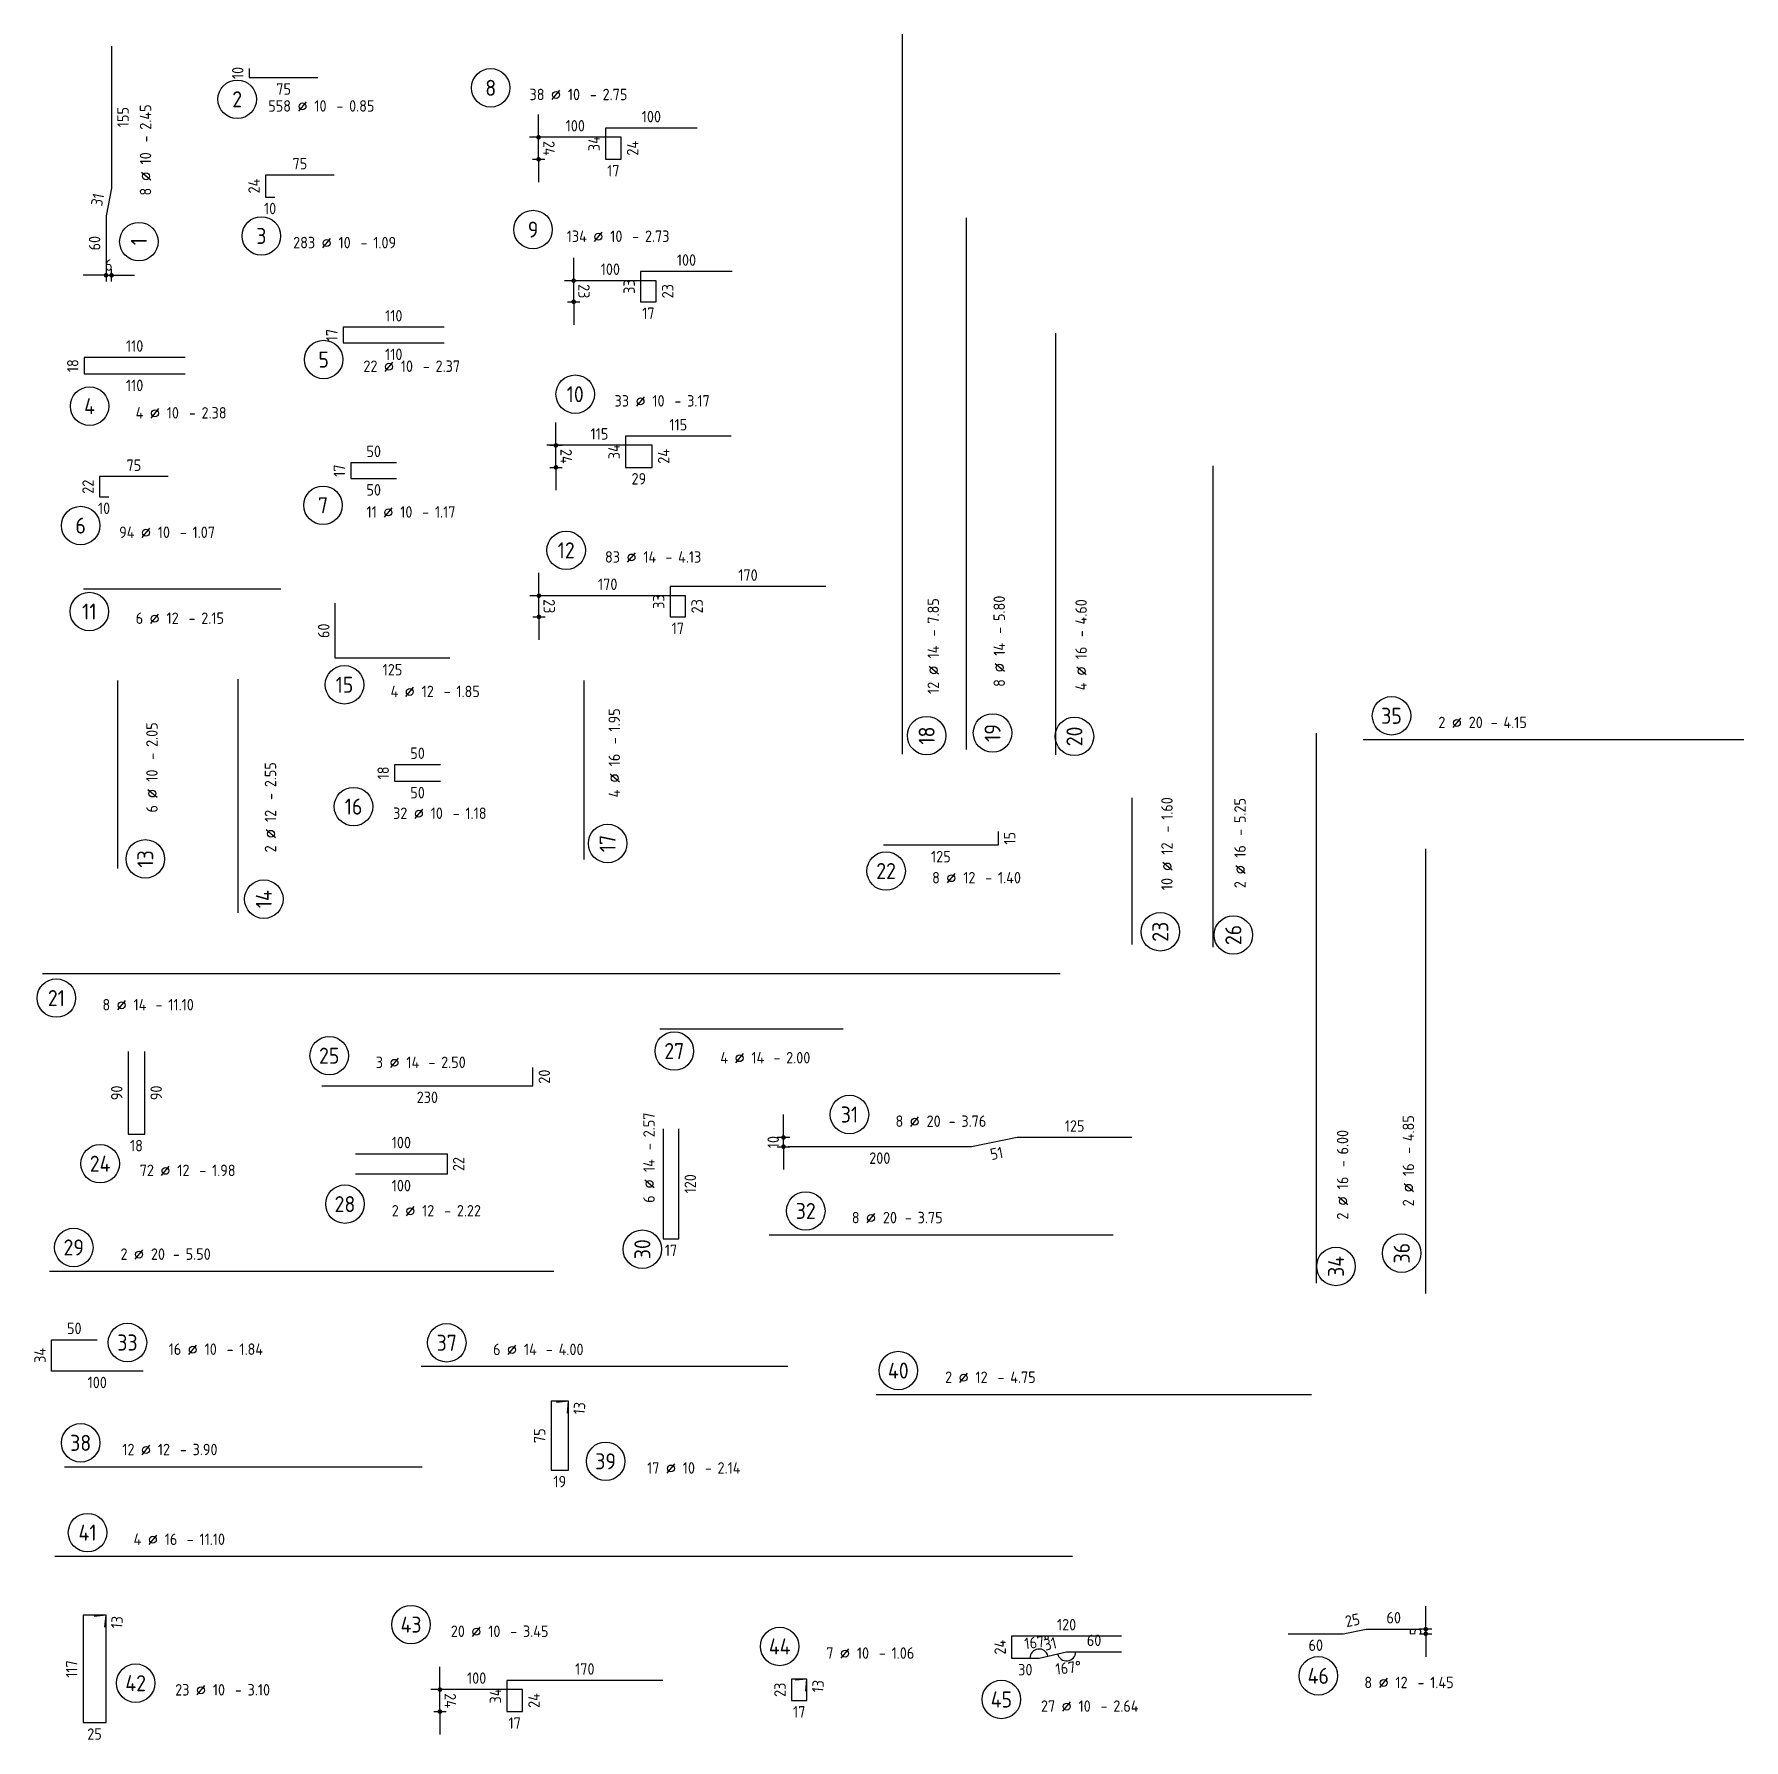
# Model space of a CAD drawing. Extents: x -19 to 96, y 0 to 49.
# Drawn here: x 77.69 to 96.34, y 23.02 to 41.62 of the extents above; entities that cross this region are included whole.
import ezdxf
from ezdxf.enums import TextEntityAlignment as Align

# ---------------------------------------------------------------- set-up
doc = ezdxf.new("R2010")
doc.units = 0
doc.header["$LTSCALE"] = 0.5
doc.linetypes.add('AUSGEZOGEN', pattern=[1000.01, 1000, 0.01])
doc.linetypes.add('HIDDEN', pattern=[0.375, 0.25, -0.125])
for name, color, linetype in [('MASSE', 7, 'Continuous'), ('RND', 7, 'Continuous'), ('RND_BILD', 7, 'Continuous'), ('VERDECKT', 7, 'Continuous')]:
    doc.layers.add(name, color=color, linetype=linetype)
doc.layers.add('NOPLOT', color=7, linetype='Continuous', plot=False)
doc.styles.add('txt', font='isocp.shx')
doc.dimstyles.new('DOT_I', dxfattribs={"dimscale": 0.5, "dimtxt": 0.25, "dimasz": 0.25, "dimexe": 0.1, "dimexo": 0.3, "dimgap": 0.1, "dimtad": 1, "dimdec": 3, "dimzin": 3, "dimtxsty": 'txt', "dimblk": 'DOT', "dimblk1": 'DOT', "dimblk2": 'DOT', "dimsah": 1, "dimcen": 0.1, "dimse1": 1, "dimse2": 1, "dimazin": 0, "dimtfac": 1, "dimtdec": 4, "dimtix": 1, "dimtmove": 2, "dimatfit": 3, "dimfxl": 0, "dimtvp": 1, "dimtolj": 1, "dimtzin": 0, "dimarcsym": 0})

# ---------------------------------------------------------------- blocks, each defined once
blk = doc.blocks.new('RND_AUSZ')
at = {"layer": 'RND', "color": 7, "linetype": 'Continuous'}
blk.add_line((1.341, 0.262), (1.509, 0.466), dxfattribs=at)
at = {"layer": 'RND', "color": 1, "linetype": 'Continuous'}
blk.add_circle((0, 0.52), 0.42, dxfattribs=at)
at = {"layer": 'RND', "color": 7, "linetype": 'Continuous'}
blk.add_circle((1.425, 0.364), 0.075, dxfattribs=at)
at = {"layer": 'RND', "color": 7, "linetype": 'Continuous', "style": 'txt'}
blk.add_text('-', height=0.25, dxfattribs=at).set_placement((2.163, 0.25))
for tag, p in [('WIEOFT', (-0.536, 0.25)), ('STK', (1.174, 0.25))]:
    blk.add_attdef(tag, text='', height=0.25, dxfattribs=at).set_placement(p, align=Align.RIGHT)
at = {"layer": 'RND', "color": 1, "linetype": 'Continuous', "style": 'txt'}
blk.add_attdef('POS', text='', height=0.35, dxfattribs=at).set_placement((0, 0.52), align=Align.MIDDLE)
at = {"layer": 'RND', "color": 7, "linetype": 'Continuous', "style": 'txt'}
for tag, p in [('DS', (1.683, 0.25)), ('LANG', (2.441, 0.25)), ('TEXT', (3.669, 0.25))]:
    blk.add_attdef(tag, p, '', height=0.25, dxfattribs=at)
blk = doc.blocks.new('DOT')
at = {"layer": 'MASSE', "color": 7, "linetype": 'Continuous'}
for p, q in [((0, 0), (-1, 0)), ((0, 0.54), (0, -0.54))]:
    blk.add_line(p, q, dxfattribs=at)
at = {"layer": 'MASSE', "color": 7, "linetype": 'Continuous', "const_width": 0.2}
blk.add_lwpolyline([(-0.1, 0, 1), (0.1, 0, 1)], format="xyb", close=True, dxfattribs=at)
blk = doc.blocks.new('*D90')
at = {"layer": 'Defpoints', "color": 0, "linetype": 'AUSGEZOGEN', "transparency": 16777216}
for p in [(83.195, 40.495), (83.195, 40.495), (83.095, 40.255)]:
    blk.add_point(p, dxfattribs=at)
at = {"layer": 'RND', "color": 0, "linetype": 'AUSGEZOGEN', "lineweight": -2, "transparency": 16777216}
for p, q in [((83.195, 40.62), (83.195, 40.745)), ((83.195, 40.255), (83.195, 40.495)), ((83.195, 40.13), (83.195, 40.005))]:
    blk.add_line(p, q, dxfattribs=at)
at = {"layer": 'RND', "color": 0, "linetype": 'AUSGEZOGEN', "lineweight": -2, "transparency": 16777216, "xscale": 0.125, "yscale": 0.125, "zscale": 0.125}
for p, rotation in [((83.195, 40.495), 270.0000055827327), ((83.195, 40.255), 90.00000558273267)]:
    blk.add_blockref('DOT', p, dxfattribs=dict(at, rotation=rotation))
at = {"layer": 'RND', "color": 0, "linetype": 'AUSGEZOGEN', "transparency": 16777216, "insert": (83.308, 40.375), "char_height": 0.125, "attachment_point": 5, "rotation": 270, "style": 'txt'}
blk.add_mtext('\\A1;24', dxfattribs=at)
blk = doc.blocks.new('*D91')
at = {"layer": 'Defpoints', "color": 0, "linetype": 'AUSGEZOGEN', "transparency": 16777216}
for p in [(83.578, 38.931), (83.578, 38.931), (83.478, 38.701)]:
    blk.add_point(p, dxfattribs=at)
at = {"layer": 'RND', "color": 0, "linetype": 'AUSGEZOGEN', "lineweight": -2, "transparency": 16777216}
for p, q in [((83.578, 39.056), (83.578, 39.181)), ((83.578, 38.701), (83.578, 38.931)), ((83.578, 38.576), (83.578, 38.451))]:
    blk.add_line(p, q, dxfattribs=at)
at = {"layer": 'RND', "color": 0, "linetype": 'AUSGEZOGEN', "lineweight": -2, "transparency": 16777216, "xscale": 0.125, "yscale": 0.125, "zscale": 0.125}
for p, rotation in [((83.578, 38.931), 270.0000055827327), ((83.578, 38.701), 90.00000558273267)]:
    blk.add_blockref('DOT', p, dxfattribs=dict(at, rotation=rotation))
at = {"layer": 'RND', "color": 0, "linetype": 'AUSGEZOGEN', "transparency": 16777216, "insert": (83.69, 38.816), "char_height": 0.125, "attachment_point": 5, "rotation": 270, "style": 'txt'}
blk.add_mtext('\\A1;23', dxfattribs=at)
blk = doc.blocks.new('*D92')
at = {"layer": 'Defpoints', "color": 0, "linetype": 'AUSGEZOGEN', "transparency": 16777216}
for p in [(83.199, 35.495), (83.199, 35.495), (83.099, 35.265)]:
    blk.add_point(p, dxfattribs=at)
at = {"layer": 'RND', "color": 0, "linetype": 'AUSGEZOGEN', "lineweight": -2, "transparency": 16777216}
for p, q in [((83.199, 35.62), (83.199, 35.745)), ((83.199, 35.265), (83.199, 35.495)), ((83.199, 35.14), (83.199, 35.015))]:
    blk.add_line(p, q, dxfattribs=at)
at = {"layer": 'RND', "color": 0, "linetype": 'AUSGEZOGEN', "lineweight": -2, "transparency": 16777216, "xscale": 0.125, "yscale": 0.125, "zscale": 0.125}
for p, rotation in [((83.199, 35.495), 270.0000055827327), ((83.199, 35.265), 90.00000558273265)]:
    blk.add_blockref('DOT', p, dxfattribs=dict(at, rotation=rotation))
at = {"layer": 'RND', "color": 0, "linetype": 'AUSGEZOGEN', "transparency": 16777216, "insert": (83.311, 35.38), "char_height": 0.125, "attachment_point": 5, "rotation": 270, "style": 'txt'}
blk.add_mtext('\\A1;23', dxfattribs=at)
blk = doc.blocks.new('*D93')
at = {"layer": 'Defpoints', "color": 0, "linetype": 'HIDDEN', "transparency": 16777216}
for p in [(85.866, 29.587), (85.866, 29.587), (85.866, 29.487)]:
    blk.add_point(p, dxfattribs=at)
at = {"layer": 'VERDECKT', "color": 0, "linetype": 'HIDDEN', "lineweight": -2, "transparency": 16777216}
for p, q in [((85.866, 29.712), (85.866, 29.837)), ((85.866, 29.487), (85.866, 29.587)), ((85.866, 29.362), (85.866, 29.237))]:
    blk.add_line(p, q, dxfattribs=at)
at = {"layer": 'VERDECKT', "color": 0, "linetype": 'HIDDEN', "lineweight": -2, "transparency": 16777216, "xscale": 0.125, "yscale": 0.125, "zscale": 0.125}
for p, rotation in [((85.866, 29.587), 270), ((85.866, 29.487), 90)]:
    blk.add_blockref('DOT', p, dxfattribs=dict(at, rotation=rotation))
at = {"layer": 'VERDECKT', "color": 0, "linetype": 'HIDDEN', "transparency": 16777216, "insert": (85.754, 29.537), "char_height": 0.125, "attachment_point": 5, "rotation": 90, "style": 'txt'}
blk.add_mtext('\\A1;10', dxfattribs=at)
blk = doc.blocks.new('*D182')
at = {"layer": 'Defpoints', "color": 0, "linetype": 'AUSGEZOGEN', "transparency": 16777216}
for p in [(82.119, 23.566), (82.119, 23.566), (82.019, 23.326)]:
    blk.add_point(p, dxfattribs=at)
at = {"layer": 'RND', "color": 0, "linetype": 'AUSGEZOGEN', "lineweight": -2, "transparency": 16777216}
for p, q in [((82.119, 23.691), (82.119, 23.816)), ((82.119, 23.326), (82.119, 23.566)), ((82.119, 23.201), (82.119, 23.076))]:
    blk.add_line(p, q, dxfattribs=at)
at = {"layer": 'RND', "color": 0, "linetype": 'AUSGEZOGEN', "lineweight": -2, "transparency": 16777216, "xscale": 0.125, "yscale": 0.125, "zscale": 0.125}
for p, rotation in [((82.119, 23.566), 270.0000055827327), ((82.119, 23.326), 90.00000558273267)]:
    blk.add_blockref('DOT', p, dxfattribs=dict(at, rotation=rotation))
at = {"layer": 'RND', "color": 0, "linetype": 'AUSGEZOGEN', "transparency": 16777216, "insert": (82.232, 23.446), "char_height": 0.125, "attachment_point": 5, "rotation": 270, "style": 'txt'}
blk.add_mtext('\\A1;24', dxfattribs=at)
blk = doc.blocks.new('*D191')
at = {"layer": 'Defpoints', "color": 0, "linetype": 'AUSGEZOGEN', "transparency": 16777216}
for p in [(83.384, 37.135), (83.384, 37.135), (83.284, 36.895)]:
    blk.add_point(p, dxfattribs=at)
at = {"layer": 'RND', "color": 0, "linetype": 'AUSGEZOGEN', "lineweight": -2, "transparency": 16777216}
for p, q in [((83.384, 37.26), (83.384, 37.385)), ((83.384, 36.895), (83.384, 37.135)), ((83.384, 36.77), (83.384, 36.645))]:
    blk.add_line(p, q, dxfattribs=at)
at = {"layer": 'RND', "color": 0, "linetype": 'AUSGEZOGEN', "lineweight": -2, "transparency": 16777216, "xscale": 0.125, "yscale": 0.125, "zscale": 0.125}
for p, rotation in [((83.384, 37.135), 270.0000055827326), ((83.384, 36.895), 90.0000055827326)]:
    blk.add_blockref('DOT', p, dxfattribs=dict(at, rotation=rotation))
at = {"layer": 'RND', "color": 0, "linetype": 'AUSGEZOGEN', "transparency": 16777216, "insert": (83.496, 37.015), "char_height": 0.125, "attachment_point": 5, "rotation": 270, "style": 'txt'}
blk.add_mtext('\\A1;24', dxfattribs=at)
blk = doc.blocks.new('*D195')
at = {"layer": 'Defpoints', "color": 0, "linetype": 'AUSGEZOGEN', "transparency": 16777216}
for p in [(88.503, 23.909), (88.653, 23.909), (88.69, 24.002), (88.803, 23.944)]:
    blk.add_point(p, dxfattribs=at)
at = {"layer": 'RND', "color": 0, "linetype": 'AUSGEZOGEN', "lineweight": -2, "transparency": 16777216}
blk.add_arc((88.653, 23.909), 0.1, 13.134, 180, dxfattribs=at)
at = {"layer": 'RND', "color": 0, "linetype": 'AUSGEZOGEN', "transparency": 16777216, "insert": (88.633, 24.083), "char_height": 0.125, "attachment_point": 5, "rotation": 6.567, "style": 'txt'}
blk.add_mtext('\\A1;167°', dxfattribs=at)
blk = doc.blocks.new('*D196')
at = {"layer": 'Defpoints', "color": 0, "linetype": 'AUSGEZOGEN', "transparency": 16777216}
for p in [(88.803, 23.944), (88.917, 23.886), (88.953, 23.979), (89.253, 23.979)]:
    blk.add_point(p, dxfattribs=at)
at = {"layer": 'RND', "color": 0, "linetype": 'AUSGEZOGEN', "lineweight": -2, "transparency": 16777216}
blk.add_arc((88.953, 23.979), 0.1, 193.134, 0, dxfattribs=at)
at = {"layer": 'RND', "color": 0, "linetype": 'AUSGEZOGEN', "transparency": 16777216, "insert": (88.973, 23.805), "char_height": 0.125, "attachment_point": 5, "rotation": 6.567, "style": 'txt'}
blk.add_mtext('\\A1;167°', dxfattribs=at)
blk = doc.blocks.new('*D207')
at = {"layer": 'Defpoints', "color": 0, "linetype": 'AUSGEZOGEN', "transparency": 16777216}
for p in [(92.871, 24.225), (92.871, 24.225), (92.871, 24.175)]:
    blk.add_point(p, dxfattribs=at)
at = {"layer": 'RND', "color": 0, "linetype": 'AUSGEZOGEN', "lineweight": -2, "transparency": 16777216}
for p, q in [((92.871, 24.35), (92.871, 24.475)), ((92.871, 24.175), (92.871, 24.225)), ((92.871, 24.05), (92.871, 23.925))]:
    blk.add_line(p, q, dxfattribs=at)
at = {"layer": 'RND', "color": 0, "linetype": 'AUSGEZOGEN', "lineweight": -2, "transparency": 16777216, "xscale": 0.125, "yscale": 0.125, "zscale": 0.125}
for p, rotation in [((92.871, 24.225), 270), ((92.871, 24.175), 90)]:
    blk.add_blockref('DOT', p, dxfattribs=dict(at, rotation=rotation))
at = {"layer": 'RND', "color": 0, "linetype": 'AUSGEZOGEN', "transparency": 16777216, "insert": (92.759, 24.2), "char_height": 0.125, "attachment_point": 5, "rotation": 90, "style": 'txt'}
blk.add_mtext('\\A1;5', dxfattribs=at)
blk = doc.blocks.new('*D217')
at = {"layer": 'Defpoints', "color": 0, "linetype": 'AUSGEZOGEN', "transparency": 16777216}
for p in [(78.478, 38.99), (78.538, 38.99), (78.538, 38.99)]:
    blk.add_point(p, dxfattribs=at)
at = {"layer": 'NOPLOT', "color": 0, "linetype": 'AUSGEZOGEN', "lineweight": -2, "transparency": 16777216}
for p, q in [((78.353, 38.99), (78.228, 38.99)), ((78.478, 38.99), (78.538, 38.99)), ((78.663, 38.99), (78.788, 38.99))]:
    blk.add_line(p, q, dxfattribs=at)
at = {"layer": 'NOPLOT', "color": 0, "linetype": 'AUSGEZOGEN', "lineweight": -2, "transparency": 16777216, "xscale": 0.125, "yscale": 0.125, "zscale": 0.125}
for p, rotation in [((78.478, 38.99), 359.9999999999932), ((78.538, 38.99), 179.9999999999932)]:
    blk.add_blockref('DOT', p, dxfattribs=dict(at, rotation=rotation))
at = {"layer": 'NOPLOT', "color": 0, "linetype": 'AUSGEZOGEN', "transparency": 16777216, "insert": (78.508, 39.102), "char_height": 0.125, "attachment_point": 5, "style": 'txt'}
blk.add_mtext('\\A1;6', dxfattribs=at)

msp = doc.modelspace()

# ---------------------------------------------------------------- linework, layer by layer
at = {"layer": 'RND', "color": 1, "linetype": 'AUSGEZOGEN'}
for points in [[(87.1624, 33.769), (87.1624, 41.619)], [(78.5376, 41.4898), (78.5376, 39.9398), (78.4776, 39.6398), (78.4776, 39.0398)], [(80.0392, 41.2461), (80.0392, 41.1461), (80.7892, 41.1461)], [(84.9253, 40.5951), (83.9253, 40.5951), (83.9253, 40.2551), (84.0953, 40.2551), (84.0953, 40.4951), (83.0953, 40.4951)], [(80.9668, 40.083), (80.2168, 40.083), (80.2168, 39.843), (80.3168, 39.843)], [(87.8581, 39.6173), (87.8581, 33.8173)], [(85.3079, 39.0311), (84.3079, 39.0311), (84.3079, 38.7011), (84.4779, 38.7011), (84.4779, 38.9311), (83.4779, 38.9311)], [(82.1656, 38.4229), (81.0656, 38.4229), (81.0656, 38.2529), (82.1656, 38.2529)], [(88.8312, 38.3603), (88.8312, 33.7603)], [(79.3395, 38.0939), (78.2395, 38.0939), (78.2395, 37.9139), (79.3395, 37.9139)], [(85.2937, 37.2354), (84.1437, 37.2354), (84.1437, 36.8954), (84.4337, 36.8954), (84.4337, 37.1354), (83.2837, 37.1354)], [(81.647, 36.9445), (81.147, 36.9445), (81.147, 36.7745), (81.647, 36.7745)], [(79.1564, 36.7939), (78.4064, 36.7939), (78.4064, 36.5739), (78.5064, 36.5739)], [(90.5536, 31.661), (90.5536, 36.911)], [(78.2329, 35.5705), (80.3829, 35.5705)], [(86.3289, 35.5954), (84.6289, 35.5954), (84.6289, 35.2654), (84.7989, 35.2654), (84.7989, 35.4954), (83.0989, 35.4954)], [(82.2265, 34.813), (80.9765, 34.813), (80.9765, 35.413)], [(78.6017, 34.5719), (78.6017, 32.522)], [(79.9154, 34.5868), (79.9154, 32.0368)], [(83.6877, 34.5692), (83.6877, 32.6192)], [(91.6772, 33.9979), (91.6772, 27.9979)], [(92.1896, 33.926), (96.3396, 33.926)], [(82.1252, 33.6529), (81.6252, 33.6529), (81.6252, 33.4729), (82.1252, 33.4729)], [(89.6665, 33.2924), (89.6665, 31.6924)], [(88.2078, 32.9254), (88.2078, 32.7754), (86.9578, 32.7754)], [(92.8686, 32.7344), (92.8686, 27.8844)], [(88.8847, 31.3706), (77.7847, 31.3706)], [(84.5183, 30.7734), (86.5183, 30.7734)], [(78.7195, 30.5238), (78.7195, 29.6238), (78.8995, 29.6238), (78.8995, 30.5238)], [(80.8319, 30.1506), (83.1319, 30.1506), (83.1319, 30.3506)], [(84.5543, 29.6824), (84.5543, 28.4824), (84.7243, 28.4824), (84.7243, 29.6824)], [(89.6664, 29.587), (88.4164, 29.587), (87.9164, 29.487), (85.9164, 29.487)], [(81.1985, 29.4074), (82.1985, 29.4074), (82.1985, 29.1874), (81.1985, 29.1874)], [(85.7117, 28.5261), (89.4617, 28.5261)], [(77.8624, 28.1277), (83.3624, 28.1277)], [(78.8817, 27.0405), (77.8817, 27.0405), (77.8817, 27.3805), (78.3817, 27.3805)], [(85.9132, 27.0887), (81.9132, 27.0887)], [(83.5095, 26.5804), (83.5209, 26.7099), (83.3309, 26.7099), (83.3309, 25.9599), (83.5209, 25.9599), (83.5209, 26.7099), (83.3914, 26.6985)], [(86.8762, 26.7854), (91.6262, 26.7854)], [(78.0256, 25.997), (81.9256, 25.997)], [(89.019, 25.0184), (77.919, 25.0184)], [(78.4659, 24.2467), (78.4773, 24.3762), (78.2273, 24.3762), (78.2273, 23.2062), (78.4773, 23.2062), (78.4773, 24.3762), (78.3478, 24.3648)], [(89.5535, 24.1488), (88.3535, 24.1488), (88.3535, 23.9088), (88.6535, 23.9088), (88.9535, 23.9788), (89.5535, 23.9788)], [(91.3714, 24.1753), (91.9714, 24.1753), (92.2214, 24.2253), (92.8214, 24.2253)], [(84.5494, 23.6663), (82.8494, 23.6663), (82.8494, 23.3263), (83.0194, 23.3263), (83.0194, 23.5663), (82.0194, 23.5663)], [(86.1111, 23.5491), (86.1224, 23.6786), (85.9524, 23.6786), (85.9524, 23.4486), (86.1224, 23.4486), (86.1224, 23.6786), (85.9929, 23.6673)]]:
    msp.add_lwpolyline(points, dxfattribs=at)

# ---------------------------------------------------------------- block references
at = {"layer": 'RND', "color": 1, "linetype": 'AUSGEZOGEN', "xscale": 0.5, "yscale": 0.5, "zscale": 0.5}
for p, values in [((82.6728, 40.7741), {'POS': '8', 'STK': '38', 'DS': '10', 'LANG': '2.75'}), ((79.908, 40.6492), {'POS': '2', 'STK': '558', 'DS': '10', 'LANG': '0.85'}), ((80.1717, 39.1589), {'POS': '3', 'STK': '283', 'DS': '10', 'LANG': '1.09'}), ((83.1349, 39.2283), {'POS': '9', 'STK': '134', 'DS': '10', 'LANG': '2.73'}), ((80.8508, 37.8108), {'POS': '5', 'STK': '22', 'DS': '10', 'LANG': '2.37'}), ((83.5946, 37.4329), {'POS': '10', 'STK': '33', 'DS': '10', 'LANG': '3.17'}), ((78.2982, 37.3024), {'POS': '4', 'STK': '4', 'DS': '10', 'LANG': '2.38'}), ((80.8442, 36.2217), {'POS': '7', 'STK': '11', 'DS': '10', 'LANG': '1.17'}), ((78.2007, 36.0002), {'POS': '6', 'STK': '94', 'DS': '10', 'LANG': '1.07'}), ((83.496, 35.7306), {'POS': '12', 'STK': '83', 'DS': '14', 'LANG': '4.13'}), ((78.2957, 35.0628), {'POS': '11', 'STK': '6', 'DS': '12', 'LANG': '2.15'}), ((92.4976, 33.926), {'POS': '35', 'STK': '2', 'DS': '20', 'LANG': '4.15'}), ((86.985, 32.2329), {'POS': '22', 'STK': '8', 'DS': '12', 'LANG': '1.40'}), ((77.9361, 30.8475), {'POS': '21', 'STK': '8', 'DS': '14', 'LANG': '11.10'}), ((80.9117, 30.2194), {'POS': '25', 'STK': '3', 'DS': '14', 'LANG': '2.50'}), ((84.6748, 30.2696), {'POS': '27', 'STK': '4', 'DS': '14', 'LANG': '2.00'}), ((86.5856, 29.5776), {'POS': '31', 'STK': '8', 'DS': '20', 'LANG': '3.76'}), ((78.4133, 29.041), {'POS': '24', 'STK': '72', 'DS': '12', 'LANG': '1.98'}), ((81.0832, 28.6007), {'POS': '28', 'STK': '2', 'DS': '12', 'LANG': '2.22'}), ((86.1089, 28.5261), {'POS': '32', 'STK': '8', 'DS': '20', 'LANG': '3.75'}), ((78.1255, 28.1277), {'POS': '29', 'STK': '2', 'DS': '20', 'LANG': '5.50'}), ((82.1935, 27.0887), {'POS': '37', 'STK': '6', 'DS': '14', 'LANG': '4.00'}), ((87.1184, 26.7854), {'POS': '40', 'STK': '2', 'DS': '12', 'LANG': '4.75'}), ((81.8044, 24.015), {'POS': '43', 'STK': '20', 'DS': '10', 'LANG': '3.45'})]:
    msp.add_blockref('RND_AUSZ', p, dxfattribs=at).add_auto_attribs(values)
at = {"layer": 'RND', "color": 1, "linetype": 'AUSGEZOGEN', "xscale": 0.5, "yscale": 0.5, "zscale": 0.5, "rotation": 90}
for p, values in [((79.0958, 39.357), {'POS': '1', 'STK': '8', 'DS': '10', 'LANG': '2.45'}), ((87.6871, 33.9699), {'POS': '18', 'STK': '12', 'DS': '14', 'LANG': '7.85'}), ((84.2079, 32.7934), {'POS': '17', 'STK': '4', 'DS': '16', 'LANG': '1.95'}), ((79.1655, 32.6254), {'POS': '13', 'STK': '6', 'DS': '10', 'LANG': '2.05'}), ((80.4585, 32.1862), {'POS': '14', 'STK': '2', 'DS': '12', 'LANG': '2.55'}), ((92.1513, 28.1811), {'POS': '34', 'STK': '2', 'DS': '16', 'LANG': '6.00'}), ((92.8686, 28.3258), {'POS': '36', 'STK': '2', 'DS': '16', 'LANG': '4.85'})]:
    msp.add_blockref('RND_AUSZ', p, dxfattribs=at).add_auto_attribs(values)
at = {"layer": 'RND', "color": 7, "linetype": 'AUSGEZOGEN', "xscale": 0.5, "yscale": 0.5, "zscale": 0.5, "rotation": 90}
for p, values in [((88.4065, 33.9989), {'POS': '19', 'STK': '8', 'DS': '14', 'LANG': '5.80'}), ((90.2355, 31.8305), {'POS': '23', 'STK': '10', 'DS': '12', 'LANG': '1.60'}), ((91.0327, 31.7957), {'POS': '26', 'STK': '2', 'DS': '16', 'LANG': '5.25'}), ((84.5868, 28.3688), {'POS': '30', 'STK': '6', 'DS': '14', 'LANG': '2.57'})]:
    msp.add_blockref('RND_AUSZ', p, dxfattribs=at).add_auto_attribs(values)
at = {"layer": 'RND', "color": 191, "linetype": 'AUSGEZOGEN', "xscale": 0.5, "yscale": 0.5, "zscale": 0.5, "rotation": 90}
msp.add_blockref('RND_AUSZ', (89.2996, 33.9611), dxfattribs=at).add_auto_attribs({'POS': '20', 'STK': '4', 'DS': '16', 'LANG': '4.60'})
at = {"layer": 'RND', "color": 7, "linetype": 'AUSGEZOGEN', "xscale": 0.5, "yscale": 0.5, "zscale": 0.5}
for p, values in [((81.0781, 34.2641), {'POS': '15', 'STK': '4', 'DS': '12', 'LANG': '1.85'}), ((81.1768, 32.9357), {'POS': '16', 'STK': '32', 'DS': '10', 'LANG': '1.18'}), ((78.7113, 27.0911), {'POS': '33', 'STK': '16', 'DS': '10', 'LANG': '1.84'}), ((78.201, 25.997), {'POS': '38', 'STK': '12', 'DS': '12', 'LANG': '3.90'}), ((83.9264, 25.796), {'POS': '39', 'STK': '17', 'DS': '10', 'LANG': '2.14'}), ((78.276, 25.0184), {'POS': '41', 'STK': '4', 'DS': '16', 'LANG': '11.10'}), ((85.8247, 23.7768), {'POS': '44', 'STK': '7', 'DS': '10', 'LANG': '1.06'}), ((78.8008, 23.3763), {'POS': '42', 'STK': '23', 'DS': '10', 'LANG': '3.10'})]:
    msp.add_blockref('RND_AUSZ', p, dxfattribs=at).add_auto_attribs(values)
at = {"layer": 'RND', "color": 191, "linetype": 'AUSGEZOGEN', "xscale": 0.5, "yscale": 0.5, "zscale": 0.5}
for p, values in [((91.6988, 23.4565), {'POS': '46', 'STK': '8', 'DS': '12', 'LANG': '1.45'}), ((88.2425, 23.1987), {'POS': '45', 'STK': '27', 'DS': '10', 'LANG': '2.64'})]:
    msp.add_blockref('RND_AUSZ', p, dxfattribs=at).add_auto_attribs(values)

# ---------------------------------------------------------------- texts
at = {"layer": 'NOPLOT', "color": 7, "linetype": 'AUSGEZOGEN', "style": 'txt'}
for s, rotation, p in [('155', 90, (78.6626, 40.7148)), ('31', 78.69007, (78.3851, 39.8143)), ('60', 90, (78.3526, 39.3398))]:
    msp.add_text(s, height=0.125, rotation=rotation, dxfattribs=at).set_placement(p, align=Align.MIDDLE)
at = {"layer": 'NOPLOT', "color": 7, "linetype": 'Continuous', "style": 'txt'}
for s, p in [('34', (84.0187, 37.0654)), ('24', (84.5587, 37.0154))]:
    msp.add_text(s, height=0.125, rotation=90, dxfattribs=at).set_placement(p, align=Align.MIDDLE)
at = {"layer": 'RND', "color": 7, "linetype": 'AUSGEZOGEN', "style": 'txt'}
for s, rotation, p in [('10', 90, (79.9142, 41.1961)), ('100', 0.00001, (83.5953, 40.6201)), ('100', 360, (84.4253, 40.7201)), ('34', 90, (83.8003, 40.4251)), ('24', 90, (84.2203, 40.3751)), ('24', 90, (80.0918, 39.963)), ('100', 360, (84.8079, 39.1561)), ('100', 0.00001, (83.9779, 39.0561)), ('33', 90, (84.1829, 38.8661)), ('23', 90, (84.6029, 38.8161)), ('17', 90, (80.9406, 38.3379)), ('18', 90, (78.1145, 38.0039)), ('115', 0.00001, (83.8587, 37.2604)), ('115', 360, (84.7187, 37.3604)), ('34', 90, (84.0187, 37.0654)), ('24', 90, (84.5587, 37.0154)), ('22', 90, (78.2814, 36.6839)), ('17', 90, (81.022, 36.8595)), ('170', 0.00001, (83.9489, 35.6204)), ('170', 360, (85.4789, 35.7204)), ('33', 90, (84.5039, 35.4304)), ('23', 90, (84.9239, 35.3804)), ('60', 90, (80.8515, 35.113)), ('18', 90, (81.5002, 33.5629)), ('15', 90, (88.3328, 32.8504)), ('125', 360, (87.5828, 32.6504)), ('20', 90, (83.2569, 30.2506)), ('90', 90, (78.5945, 30.0738)), ('90', 90, (79.0245, 30.0738)), ('22', 90, (82.3235, 29.2974)), ('120', 90, (84.8493, 29.0824)), ('34', 90, (77.7567, 27.2105)), ('13', 84.99986, (78.5961, 24.3005)), ('25', 11.30993, (92.0718, 24.3229)), ('24', 90, (88.2285, 24.0288)), ('31', 13.13402, (88.7751, 24.0656)), ('117', 90, (78.1023, 23.7912)), ('100', 0.00001, (82.5194, 23.6913)), ('170', 360, (83.6994, 23.7913)), ('34', 90, (82.7244, 23.4963)), ('24', 90, (83.1444, 23.4463)), ('23', 90, (85.8274, 23.5636)), ('13', 84.99986, (86.2412, 23.603))]:
    msp.add_text(s, height=0.125, rotation=rotation, dxfattribs=at).set_placement(p, align=Align.MIDDLE)
for s, p in [('75', (80.4142, 41.0211)), ('75', (80.5918, 40.208)), ('17', (84.0103, 40.1301)), ('10', (80.2668, 39.718)), ('110', (81.6156, 38.5479)), ('17', (84.3929, 38.5761)), ('110', (78.7895, 38.2189)), ('110', (81.6156, 38.1279)), ('110', (78.7895, 37.7889)), ('50', (81.397, 37.0695)), ('75', (78.7814, 36.9189)), ('29', (84.2887, 36.7704)), ('50', (81.397, 36.6495)), ('10', (78.4564, 36.4489)), ('17', (84.7139, 35.1404)), ('125', (81.6015, 34.688)), ('50', (81.8752, 33.7779)), ('50', (81.8752, 33.3479)), ('230', (81.9819, 30.0256)), ('18', (78.8095, 29.4988)), ('100', (81.6985, 29.5324)), ('100', (81.6985, 29.0624)), ('17', (84.6393, 28.3574)), ('50', (78.1317, 27.5055)), ('100', (78.3817, 26.9155)), ('120', (88.9535, 24.2738)), ('60', (92.5214, 24.3503)), ('60', (89.2535, 24.1038)), ('60', (91.6714, 24.0503)), ('30', (88.5035, 23.7838)), ('17', (86.0374, 23.3236)), ('25', (78.3523, 23.0812)), ('17', (82.9344, 23.2013))]:
    msp.add_text(s, height=0.125, dxfattribs=at).set_placement(p, align=Align.MIDDLE)
at = {"layer": 'RND_BILD', "color": 7, "linetype": 'AUSGEZOGEN', "style": 'txt'}
for s, rotation, p in [('13', 84.99986, (83.6397, 26.6342)), ('75', 90, (83.2059, 26.3349))]:
    msp.add_text(s, height=0.125, rotation=rotation, dxfattribs=at).set_placement(p, align=Align.MIDDLE)
msp.add_text('19', height=0.125, dxfattribs=at).set_placement((83.4259, 25.8349), align=Align.MIDDLE)
at = {"layer": 'VERDECKT', "color": 7, "linetype": 'HIDDEN', "style": 'txt'}
for s, p in [('125', (89.0414, 29.712)), ('200', (86.9164, 29.362))]:
    msp.add_text(s, height=0.125, dxfattribs=at).set_placement(p, align=Align.MIDDLE)
msp.add_text('51', height=0.125, rotation=11.30993, dxfattribs=at).set_placement((88.1909, 29.4144), align=Align.MIDDLE)

# ---------------------------------------------------------------- dimensions: what is measured, and where the dimension line sits
at = {"layer": 'NOPLOT', "color": 7, "linetype": 'AUSGEZOGEN'}
dim = msp.add_linear_dim(base=(78.5376, 38.9898), p1=(78.4776, 38.9898), p2=(78.5376, 38.9898), dimstyle='DOT_I', override={"dimdec": 0, "dimlfac": 100, "dimrnd": 0.0005}, dxfattribs=at)
dim.commit()
dim.dimension.update_dxf_attribs({"geometry": '*D217', "text_midpoint": (78.5076, 39.1023)})
at = {"layer": 'RND', "color": 7, "linetype": 'AUSGEZOGEN'}
for base, p1, p2, text, picture, middle in [((83.1953, 40.4951), (83.0953, 40.2551), (83.1953, 40.4951), '24', '*D90', (83.3078, 40.3751)), ((83.5779, 38.9311), (83.4779, 38.7011), (83.5779, 38.9311), '23', '*D91', (83.6904, 38.8161)), ((83.3837, 37.1354), (83.2837, 36.8954), (83.3837, 37.1354), '24', '*D191', (83.4962, 37.0154)), ((83.1989, 35.4954), (83.0989, 35.2654), (83.1989, 35.4954), '23', '*D92', (83.3115, 35.3804)), ((82.1194, 23.5663), (82.0194, 23.3263), (82.1194, 23.5663), '24', '*D182', (82.2319, 23.4463))]:
    dim = msp.add_linear_dim(base=base, p1=p1, p2=p2, angle=270.00001, text=text, dimstyle='DOT_I', override={"dimdec": 0, "dimlfac": 100}, dxfattribs=at)
    dim.commit()
    dim.dimension.update_dxf_attribs({"geometry": picture, "text_midpoint": middle})
dim = msp.add_linear_dim(base=(92.8714, 24.2253), p1=(92.8714, 24.1753), p2=(92.8714, 24.2253), angle=90, dimstyle='DOT_I', override={"dimdec": 0, "dimlfac": 100, "dimrnd": 0.0005}, dxfattribs=at)
dim.commit()
dim.dimension.update_dxf_attribs({"geometry": '*D207', "text_midpoint": (92.7589, 24.2003)})
for base, center, p1, p2, picture, middle in [((88.6897, 24.002), (88.6535, 23.9088), (88.8035, 23.9438), (88.5035, 23.9088), '*D195', (88.6335, 24.0827)), ((88.9172, 23.8856), (88.9535, 23.9788), (89.2535, 23.9788), (88.8035, 23.9438), '*D196', (88.9735, 23.805))]:
    dim = msp.add_angular_dim_3p(base=base, center=center, p1=p1, p2=p2, dimstyle='DOT_I', override={"dimdec": 2, "dimrnd": 0.0005, "dimadec": 0}, dxfattribs=at)
    dim.commit()
    dim.dimension.update_dxf_attribs({"geometry": picture, "text_midpoint": middle, "dimtype": 165})
at = {"layer": 'VERDECKT', "color": 7, "linetype": 'HIDDEN'}
dim = msp.add_linear_dim(base=(85.8664, 29.587), p1=(85.8664, 29.487), p2=(85.8664, 29.587), angle=90, dimstyle='DOT_I', override={"dimdec": 0, "dimlfac": 100, "dimrnd": 0.0005}, dxfattribs=at)
dim.commit()
dim.dimension.update_dxf_attribs({"geometry": '*D93', "text_midpoint": (85.7539, 29.537)})

doc.saveas('drawing.dxf')
